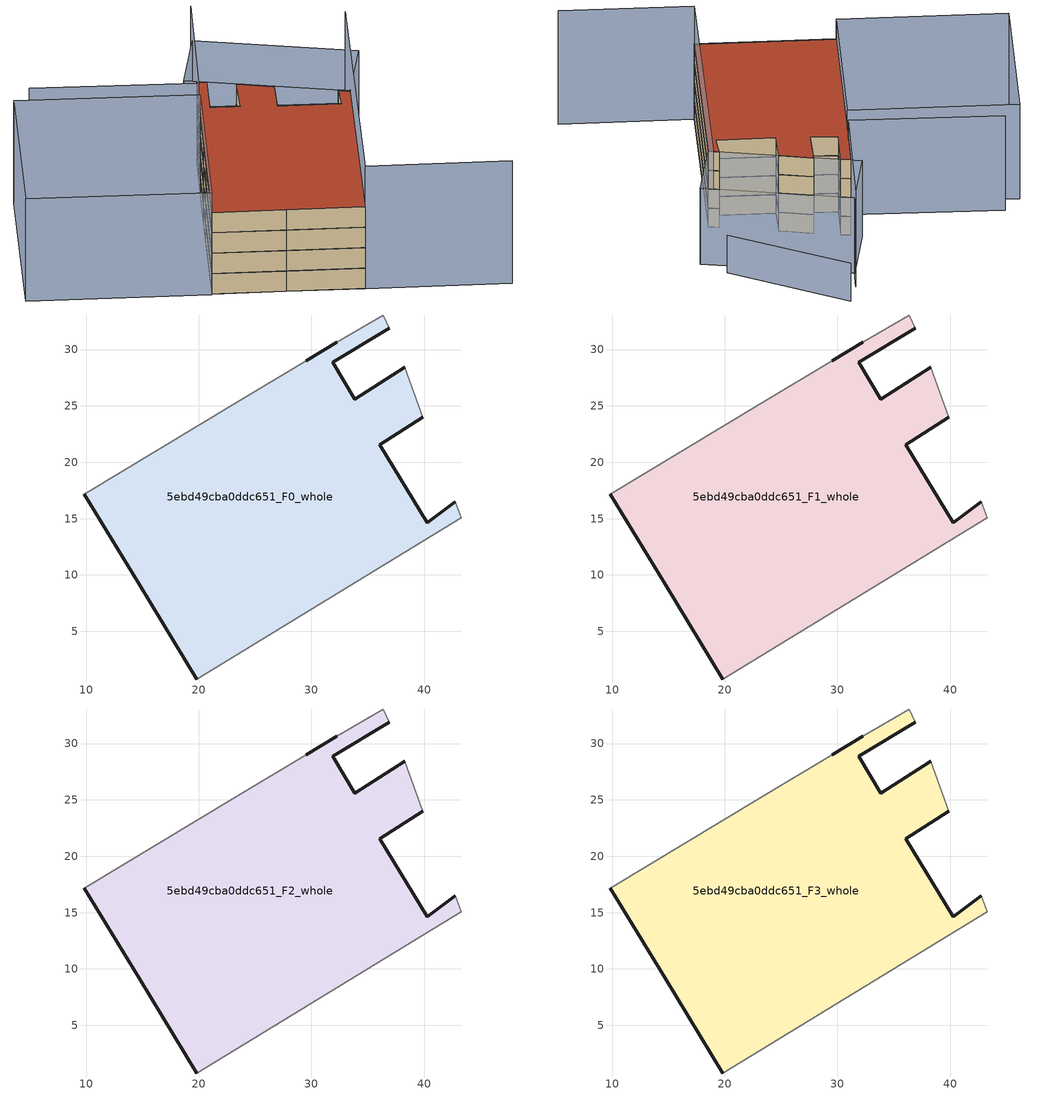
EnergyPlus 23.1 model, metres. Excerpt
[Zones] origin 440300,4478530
5ebd49cba0ddc651_F0_whole
 floor ground (EU_floor_Construction): 40.25,14.64 36.04,21.56 39.9,23.98 38.27,28.45 33.82,25.59 31.89,28.88 36.91,31.89 36.37,33.07 32.25,30.63 29.55,29.03 23.25,25.23 19.79,23.14 9.84,17.16 14.7,9.2 19.83,0.77 43.29,15.06 42.77,16.49 z0
 wall outside (EU_wall_Construction): 36.91,31.89 31.89,28.88 33.82,25.59 38.27,28.45 / 39.9,23.98 36.04,21.56 40.25,14.64 42.77,16.49 / 19.83,0.77 14.7,9.2 9.84,17.16 / 29.55,29.03 32.25,30.63 z0:3
 wall adiabatic (EU_wall_Construction): 32.25,30.63 36.37,33.07 36.91,31.89 / 38.27,28.45 39.9,23.98 / 42.77,16.49 43.29,15.06 19.83,0.77 / 9.84,17.16 19.79,23.14 23.25,25.23 29.55,29.03 z0:3
5ebd49cba0ddc651_F1_whole
 floor to 5ebd49cba0ddc651_F0_whole (EU_floor_Construction): 40.25,14.64 36.04,21.56 39.9,23.98 38.27,28.45 33.82,25.59 31.89,28.88 36.91,31.89 36.37,33.07 32.25,30.63 29.55,29.03 23.25,25.23 19.79,23.14 9.84,17.16 14.7,9.2 19.83,0.77 43.29,15.06 42.77,16.49 z3
 wall outside (EU_wall_Construction): 36.91,31.89 31.89,28.88 33.82,25.59 38.27,28.45 / 39.9,23.98 36.04,21.56 40.25,14.64 42.77,16.49 / 19.83,0.77 14.7,9.2 9.84,17.16 / 29.55,29.03 32.25,30.63 z3:6
 wall adiabatic (EU_wall_Construction): 32.25,30.63 36.37,33.07 36.91,31.89 / 38.27,28.45 39.9,23.98 / 42.77,16.49 43.29,15.06 19.83,0.77 / 9.84,17.16 19.79,23.14 23.25,25.23 29.55,29.03 z3:6
5ebd49cba0ddc651_F2_whole
 floor to 5ebd49cba0ddc651_F1_whole (EU_floor_Construction): 40.25,14.64 36.04,21.56 39.9,23.98 38.27,28.45 33.82,25.59 31.89,28.88 36.91,31.89 36.37,33.07 32.25,30.63 29.55,29.03 23.25,25.23 19.79,23.14 9.84,17.16 14.7,9.2 19.83,0.77 43.29,15.06 42.77,16.49 z6
 wall outside (EU_wall_Construction): 36.91,31.89 31.89,28.88 33.82,25.59 38.27,28.45 / 39.9,23.98 36.04,21.56 40.25,14.64 42.77,16.49 / 19.83,0.77 14.7,9.2 9.84,17.16 / 29.55,29.03 32.25,30.63 z6:9
 wall adiabatic (EU_wall_Construction): 32.25,30.63 36.37,33.07 36.91,31.89 / 38.27,28.45 39.9,23.98 / 42.77,16.49 43.29,15.06 19.83,0.77 / 9.84,17.16 19.79,23.14 23.25,25.23 29.55,29.03 z6:9
5ebd49cba0ddc651_F3_whole
 floor to 5ebd49cba0ddc651_F2_whole (EU_floor_Construction): 40.25,14.64 36.04,21.56 39.9,23.98 38.27,28.45 33.82,25.59 31.89,28.88 36.91,31.89 36.37,33.07 32.25,30.63 29.55,29.03 23.25,25.23 19.79,23.14 9.84,17.16 14.7,9.2 19.83,0.77 43.29,15.06 42.77,16.49 z9
 wall outside (EU_wall_Construction): 36.91,31.89 31.89,28.88 33.82,25.59 38.27,28.45 / 39.9,23.98 36.04,21.56 40.25,14.64 42.77,16.49 / 19.83,0.77 14.7,9.2 9.84,17.16 / 29.55,29.03 32.25,30.63 z9:12
 wall adiabatic (EU_wall_Construction): 32.25,30.63 36.37,33.07 36.91,31.89 / 38.27,28.45 39.9,23.98 / 42.77,16.49 43.29,15.06 19.83,0.77 / 9.84,17.16 19.79,23.14 23.25,25.23 29.55,29.03 z9:12
 roof outside (EU_roof_Construction): 36.91,31.89 31.89,28.88 33.82,25.59 38.27,28.45 39.9,23.98 36.04,21.56 40.25,14.64 42.77,16.49 43.29,15.06 19.83,0.77 14.7,9.2 9.84,17.16 19.79,23.14 23.25,25.23 29.55,29.03 32.25,30.63 36.37,33.07 z12
shading: 29.4,-14.93 19.82,0.78 / 19.82,0.78 51.05,19.81 z0:18; 47.63,39.7 31.88,30.41 / 31.88,30.41 21.12,48.65 / 29.59,29.05 9.76,17.09 / 9.76,17.09 -2.27,37.05 / -2.27,37.05 17.56,49 / 17.56,49 29.59,29.05 z0:15; 43.29,15.06 35.79,34.57 / 35.79,34.57 44.67,37.98 / 44.67,37.98 52.17,18.47 / 52.17,18.47 43.29,15.06 z0:12; 52.48,22.69 51.2,40.75 z0:6
[Building]
EU S2 Campaign: North Axis=0; Terrain=City; Solar Distribution=FullExterior
[Site:Location]
Madrid: Latitude=40.5; Longitude=-3.5; Time Zone=1; Elevation=609
[SizingPeriod:WeatherFileDays]
AnnualSizingPeriod: Begin Month=1; Begin Day of Month=1; End Month=12; End Day of Month=31; Day of Week for Start Day=Monday; Use Weather File Daylight Saving Period=No; Use Weather File Rain and Snow Indicators=No
[MATERIAL]
EU_InternalMass_Material: Roughness=MediumRough; Thickness=0.1; Conductivity=1; Density=1800; Specific Heat=900; Thermal Absorptance=0.9; Solar Absorptance=0.7; Visible Absorptance=0.7
[MATERIAL:NOMASS] Roughness=MediumRough; Thermal Absorptance=0.9; Solar Absorptance=0.7; Visible Absorptance=0.7
Name | Thermal Resistance
EU_wall_NoMass | 0.419739
EU_roof_NoMass | 0.352165
EU_floor_NoMass | 0.608284
[CONSTRUCTION]
EU_wall_Construction: EU_wall_NoMass
EU_roof_Construction: EU_roof_NoMass
EU_floor_Construction: EU_floor_NoMass
EU_InternalMass_Construction: EU_InternalMass_Material
[ZONE] Type=1; Multiplier=1; Ceiling Height=autocalculate; Volume=1523.28; Floor Area=autocalculate; Part of Total Floor Area=Yes
5ebd49cba0ddc651_F0_whole; 5ebd49cba0ddc651_F1_whole; 5ebd49cba0ddc651_F2_whole; 5ebd49cba0ddc651_F3_whole
[INTERNALMASS] Construction=EU_InternalMass_Construction; Surface Area=443.501
Name | Zone or ZoneList
5ebd49cba0ddc651_F0_whole_EU_InternalMass | 5ebd49cba0ddc651_F0_whole
5ebd49cba0ddc651_F1_whole_EU_InternalMass | 5ebd49cba0ddc651_F1_whole
5ebd49cba0ddc651_F2_whole_EU_InternalMass | 5ebd49cba0ddc651_F2_whole
5ebd49cba0ddc651_F3_whole_EU_InternalMass | 5ebd49cba0ddc651_F3_whole
[OTHEREQUIPMENT] Fuel Type=Electricity; Design Level Calculation Method=Watts/Area; Power per Zone Floor Area=1; Fraction Latent=0; Fraction Radiant=0; Fraction Lost=0; Carbon Dioxide Generation Rate=0; EndUse Subcategory=EU_Step8_InternalGains
Name | Zone or ZoneList or Space or SpaceList | Schedule
EU_Step8_InternalGain_5ebd49cba0ddc651_F0_whole_f000 | 5ebd49cba0ddc651_F0_whole | EU_Step8_GainSchedule_5ebd49cba0ddc651_F0_whole_f000
EU_Step8_InternalGain_5ebd49cba0ddc651_F1_whole_f000 | 5ebd49cba0ddc651_F1_whole | EU_Step8_GainSchedule_5ebd49cba0ddc651_F1_whole_f000
EU_Step8_InternalGain_5ebd49cba0ddc651_F2_whole_f000 | 5ebd49cba0ddc651_F2_whole | EU_Step8_GainSchedule_5ebd49cba0ddc651_F2_whole_f000
EU_Step8_InternalGain_5ebd49cba0ddc651_F3_whole_f000 | 5ebd49cba0ddc651_F3_whole | EU_Step8_GainSchedule_5ebd49cba0ddc651_F3_whole_f000
[ZONEVENTILATION:DESIGNFLOWRATE] Schedule=EU_AlwaysOn; Design Flow Rate Calculation Method=AirChanges/Hour; Air Changes per Hour=0.703302; Ventilation Type=Natural; Fan Pressure Rise=0; Fan Total Efficiency=1; Constant Term Coefficient=1; Temperature Term Coefficient=0; Velocity Term Coefficient=0; Velocity Squared Term Coefficient=0; Minimum Indoor Temperature=-100; Maximum Indoor Temperature=100; Delta Temperature=-100; Minimum Outdoor Temperature=-100; Maximum Outdoor Temperature=100; Maximum Wind Speed=40
Name | Zone or ZoneList or Space or SpaceList
EU_ConstantAir_5ebd49cba0ddc651_F0_whole | 5ebd49cba0ddc651_F0_whole
EU_ConstantAir_5ebd49cba0ddc651_F1_whole | 5ebd49cba0ddc651_F1_whole
EU_ConstantAir_5ebd49cba0ddc651_F2_whole | 5ebd49cba0ddc651_F2_whole
EU_ConstantAir_5ebd49cba0ddc651_F3_whole | 5ebd49cba0ddc651_F3_whole
[HVACTEMPLATE:THERMOSTAT] Constant Heating Setpoint=20; Constant Cooling Setpoint=50
EU_HeatOnly_5ebd49cba0ddc651_F0_whole; EU_HeatOnly_5ebd49cba0ddc651_F1_whole; EU_HeatOnly_5ebd49cba0ddc651_F2_whole; EU_HeatOnly_5ebd49cba0ddc651_F3_whole
[HVACTEMPLATE:ZONE:IDEALLOADSAIRSYSTEM] System Availability Schedule=EU_AlwaysOn; Maximum Heating Supply Air Temperature=50; Minimum Cooling Supply Air Temperature=13; Maximum Heating Supply Air Humidity Ratio=0.0156; Minimum Cooling Supply Air Humidity Ratio=0.0077; Heating Limit=NoLimit; Cooling Limit=NoLimit; Heating Availability Schedule=EU_AlwaysOn; Cooling Availability Schedule=EU_CoolingOff; Dehumidification Control Type=ConstantSensibleHeatRatio; Cooling Sensible Heat Ratio=0.7; Dehumidification Setpoint=60; Humidification Control Type=None; Humidification Setpoint=30; Outdoor Air Method=None; Outdoor Air Flow Rate per Person=0.00944; Outdoor Air Flow Rate per Zone Floor Area=0; Outdoor Air Flow Rate per Zone=0; Demand Controlled Ventilation Type=None; Outdoor Air Economizer Type=NoEconomizer; Heat Recovery Type=None; Sensible Heat Recovery Effectiveness=0.7; Latent Heat Recovery Effectiveness=0.65
Name | Template Thermostat
5ebd49cba0ddc651_F0_whole | EU_HeatOnly_5ebd49cba0ddc651_F0_whole
5ebd49cba0ddc651_F1_whole | EU_HeatOnly_5ebd49cba0ddc651_F1_whole
5ebd49cba0ddc651_F2_whole | EU_HeatOnly_5ebd49cba0ddc651_F2_whole
5ebd49cba0ddc651_F3_whole | EU_HeatOnly_5ebd49cba0ddc651_F3_whole
[SIZING:ZONE] Zone Cooling Design Supply Air Temperature Input Method=SupplyAirTemperature; Zone Cooling Design Supply Air Temperature=13; Zone Heating Design Supply Air Temperature Input Method=SupplyAirTemperature; Zone Heating Design Supply Air Temperature=50; Zone Cooling Design Supply Air Humidity Ratio=0.008; Zone Heating Design Supply Air Humidity Ratio=0.008; Cooling Design Air Flow Method=DesignDay; Cooling Design Air Flow Rate=0; Cooling Minimum Air Flow per Zone Floor Area=0.000762; Cooling Minimum Air Flow=0; Cooling Minimum Air Flow Fraction=0.2; Heating Design Air Flow Method=DesignDay; Heating Design Air Flow Rate=0; Heating Maximum Air Flow per Zone Floor Area=0.002032; Heating Maximum Air Flow=0.141576; Heating Maximum Air Flow Fraction=0.3; Account for Dedicated Outdoor Air System=No; Dedicated Outdoor Air System Control Strategy=NeutralSupplyAir; Dedicated Outdoor Air Low Setpoint Temperature for Design=autosize; Dedicated Outdoor Air High Setpoint Temperature for Design=autosize; Zone Load Sizing Method=Sensible Load Only No Latent Load; Zone Latent Cooling Design Supply Air Humidity Ratio Input Method=HumidityRatioDifference; Zone Cooling Design Supply Air Humidity Ratio Difference=0.005; Zone Latent Heating Design Supply Air Humidity Ratio Input Method=HumidityRatioDifference; Zone Humidification Design Supply Air Humidity Ratio Difference=0.005
5ebd49cba0ddc651_F0_whole; 5ebd49cba0ddc651_F1_whole; 5ebd49cba0ddc651_F2_whole; 5ebd49cba0ddc651_F3_whole
[SCHEDULE:CONSTANT]
Name | Hourly Value
EU_AlwaysOn | 1
EU_CoolingOff | 0
[SCHEDULE:FILE] Column Number=1; Rows to Skip at Top=0; Number of Hours of Data=8760; Column Separator=Comma; Interpolate to Timestep=No; Minutes per Item=60; Adjust Schedule for Daylight Savings=Yes
Name | File
EU_Step8_GainSchedule_5ebd49cba0ddc651_F0_whole_f000 | ../../schedules/5ebd49cba0ddc651/5ebd49cba0ddc651_F0_whole_f000_gain.csv
EU_Step8_GainSchedule_5ebd49cba0ddc651_F1_whole_f000 | ../../schedules/5ebd49cba0ddc651/5ebd49cba0ddc651_F1_whole_f000_gain.csv
EU_Step8_GainSchedule_5ebd49cba0ddc651_F2_whole_f000 | ../../schedules/5ebd49cba0ddc651/5ebd49cba0ddc651_F2_whole_f000_gain.csv
EU_Step8_GainSchedule_5ebd49cba0ddc651_F3_whole_f000 | ../../schedules/5ebd49cba0ddc651/5ebd49cba0ddc651_F3_whole_f000_gain.csv
